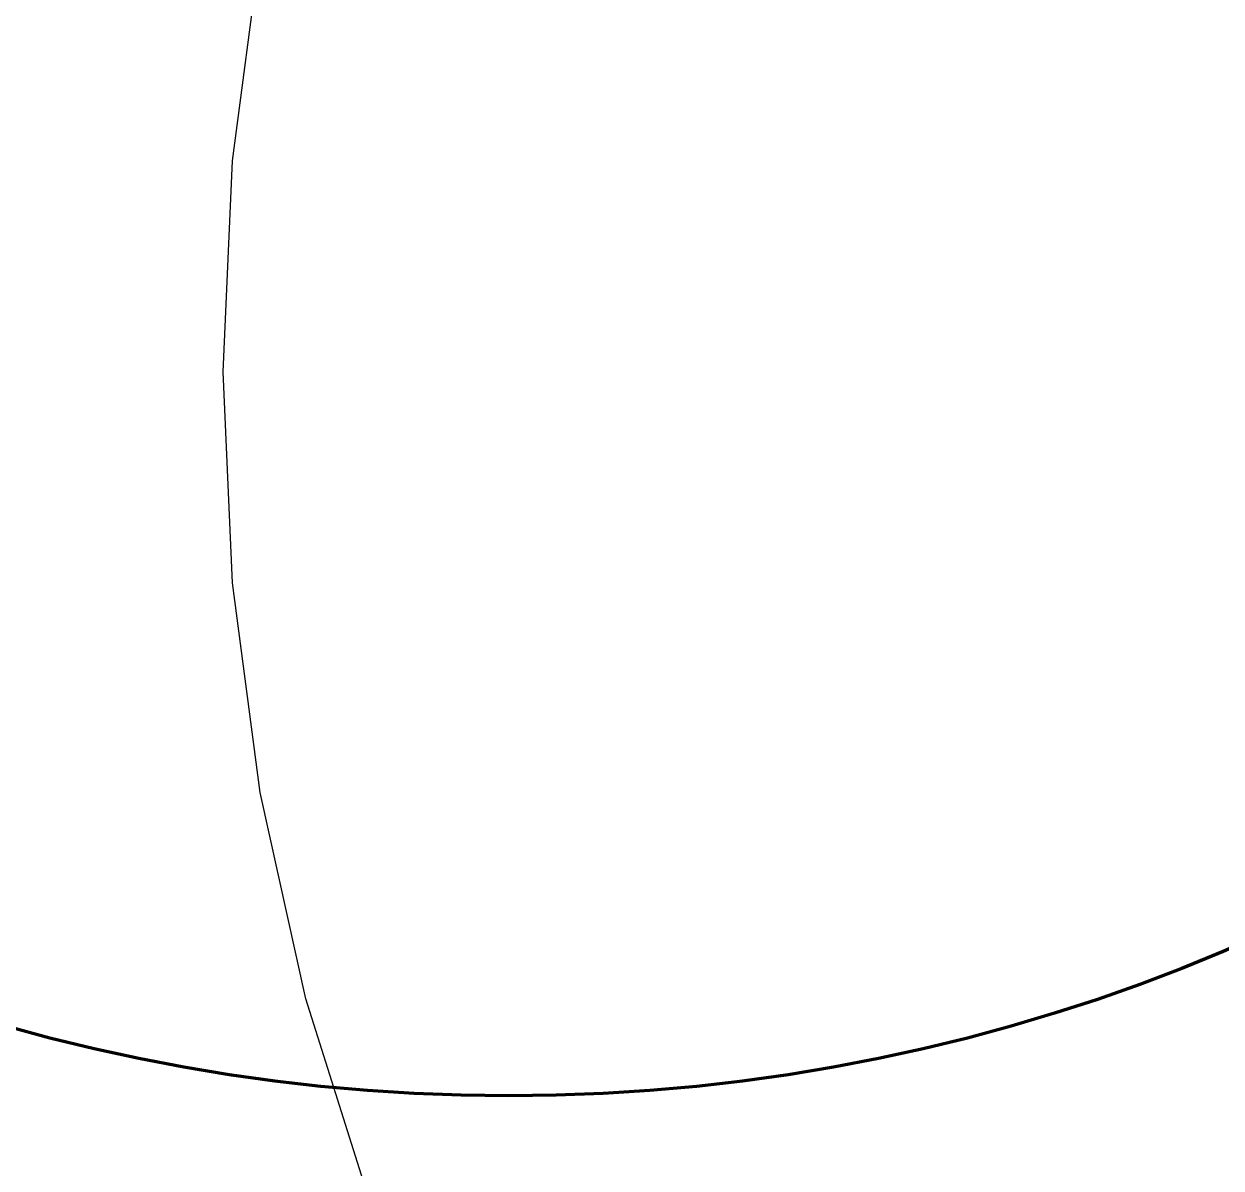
# Model space of a CAD drawing. Header units: metres. Extents: x -1448899 to 1563798, y -293564 to 398817.
# Drawn here: x 1529927 to 1537341, y 375632 to 382716 of the extents above; entities that cross this region are included whole.
import ezdxf

# ---------------------------------------------------------------- set-up
doc = ezdxf.new("R2010")
doc.units = ezdxf.units.M
for name, color, linetype in [('Z', 30, 'Continuous'), ('Газопроводы', 7, 'Continuous'), ('кадастр', 7, 'Continuous')]:
    doc.layers.add(name, color=color, linetype=linetype)

# ---------------------------------------------------------------- blocks, each defined once
blk = doc.blocks.new('A$C0BB7152E')
at = {"layer": 'Z', "linetype": 'Continuous'}
blk.add_lwpolyline([(1532066.67, 375431.54), (1531673.18, 376679.56), (1531389.95, 377957.12), (1531219.14, 379254.51), (1531162.06, 380561.85), (1531219.14, 381869.18), (1531389.95, 383166.57), (1531673.18, 384444.13), (1532066.67, 385692.15), (1532567.45, 386901.12), (1533171.68, 388061.85), (1533874.78, 389165.49), (1534671.4, 390203.66), (1535555.46, 391168.45), (1536520.25, 392052.51), (1537558.42, 392849.13), (1538662.06, 393552.23), (1539822.79, 394156.46), (1541031.76, 394657.24), (1542279.78, 395050.73), (1543557.34, 395333.96), (1544854.73, 395504.77)], dxfattribs=at)
blk = doc.blocks.new('A$C0ab4c2d5')
at = {"layer": 'кадастр', "rotation": 359.5536696139991}
blk.add_blockref('A$C0BB7152E', (-1535830.4, -375345.2), dxfattribs=at)

msp = doc.modelspace()

# ---------------------------------------------------------------- block references
at = {"layer": 'Газопроводы', "rotation": 0.4463303860005405}
msp.add_blockref('A$C0ab4c2d5', (1532859.9, 387297.7), dxfattribs=at)

# ---------------------------------------------------------------- next in the draw order: linework, layer by layer
at = {"layer": 'Газопроводы', "color": 6, "lineweight": 200}
msp.add_circle((1532929.5, 387447.7), 11368.9, dxfattribs=at)

doc.saveas('drawing.dxf')
